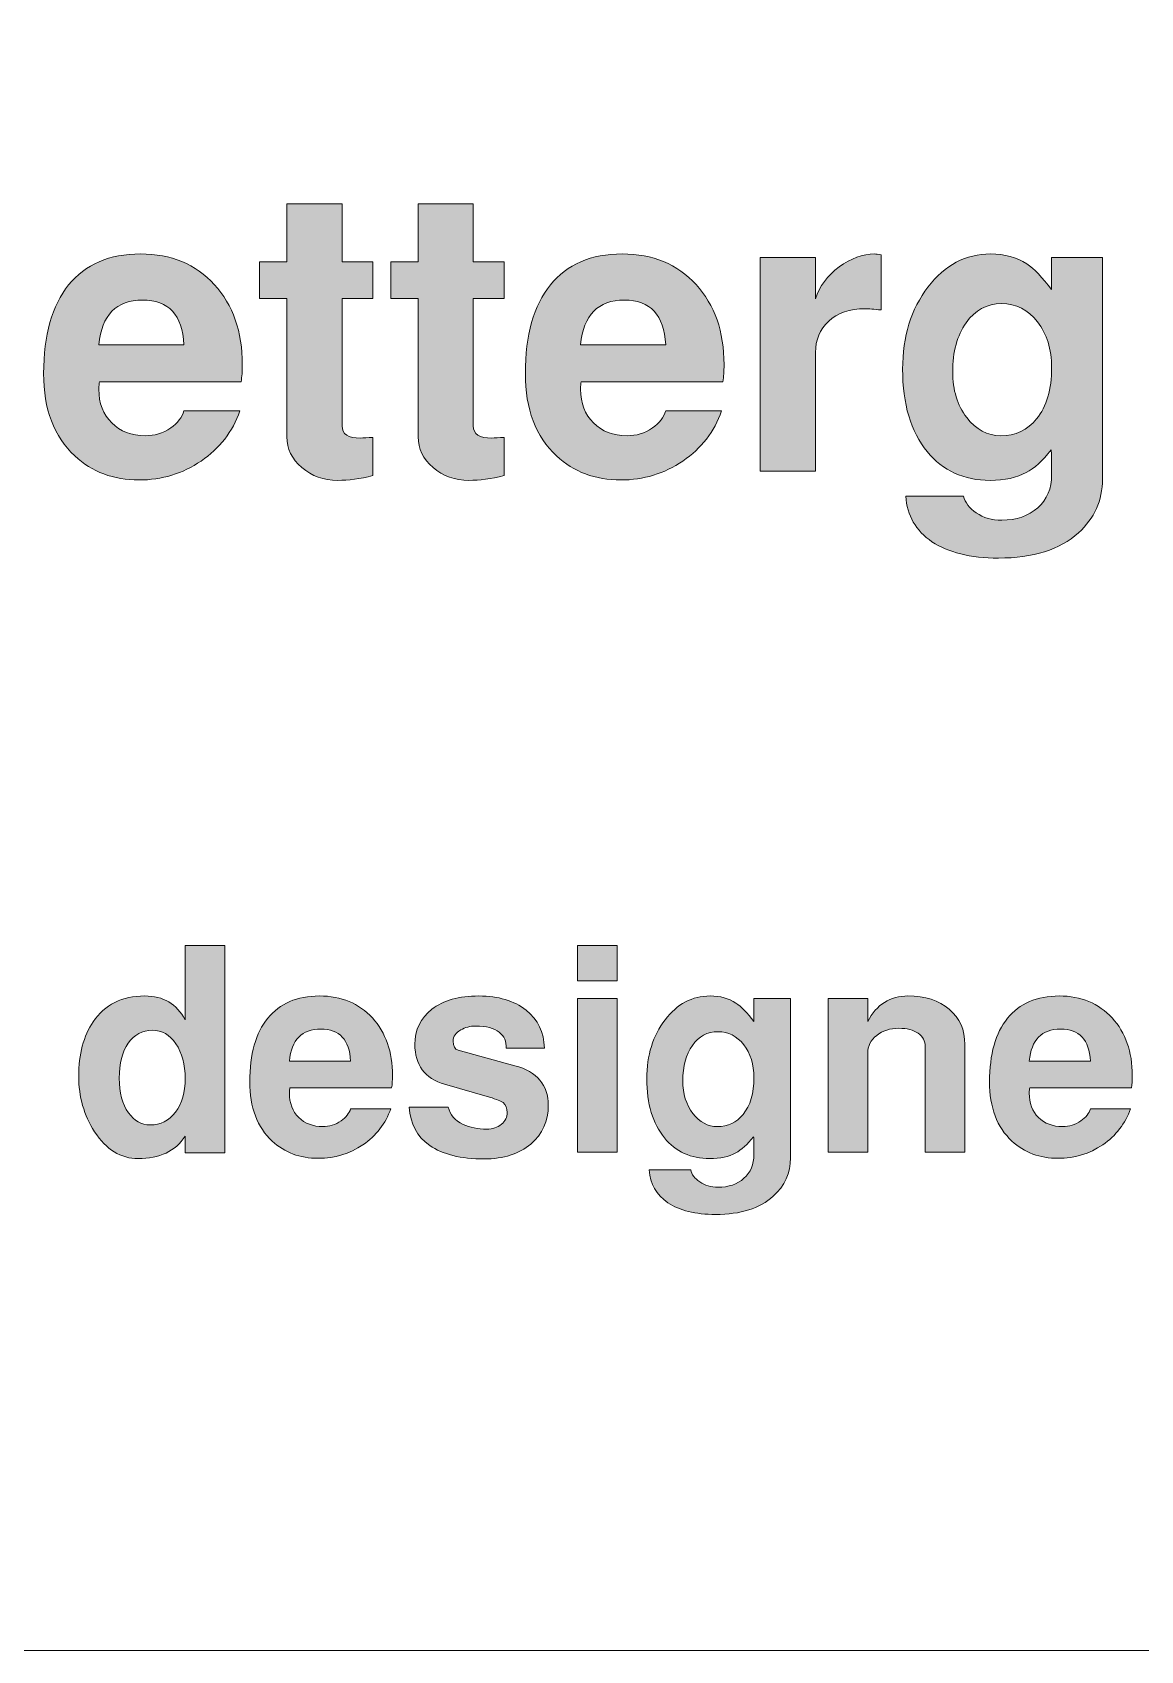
# Model space of a CAD drawing. Header units: inches. Extents: x 1.04 to 10.11, y -6.95 to -1.5.
# Drawn here: x 2.608 to 3.076, y -5.562 to -4.879 of the extents above; entities that cross this region are included whole.
import ezdxf

# ---------------------------------------------------------------- set-up
doc = ezdxf.new("R2010")
doc.units = ezdxf.units.IN
doc.header["$MEASUREMENT"] = 0
doc.layers.add('Layer 1', color=7, linetype='Continuous')

# ---------------------------------------------------------------- blocks, each defined once
blk = doc.blocks.new('block 34')
at = {"layer": 'Layer 1', "true_color": 0xed1f24}
h = blk.add_hatch(color=240, dxfattribs=at)
h.dxf.hatch_style = 2
edge = h.paths.add_edge_path()
edge.add_spline(control_points=[(2.75171, -5.06598), (2.74626, -5.06731), (2.74132, -5.06798), (2.73688, -5.06798), (2.73098, -5.06798), (2.72593, -5.06618), (2.72171, -5.06257), (2.71748, -5.05895), (2.71537, -5.05465), (2.71537, -5.04965), (2.71537, -5.04965), (2.71537, -4.99115), (2.71537, -4.99115), (2.71537, -4.99115), (2.70388, -4.99115), (2.70388, -4.99115), (2.70388, -4.99115), (2.70388, -4.97565), (2.70388, -4.97565), (2.70388, -4.97565), (2.71537, -4.97565), (2.71537, -4.97565), (2.71537, -4.97565), (2.71537, -4.95114), (2.71537, -4.95114), (2.71537, -4.95114), (2.73871, -4.95114), (2.73871, -4.95114), (2.73871, -4.95114), (2.73871, -4.97565), (2.73871, -4.97565), (2.73871, -4.97565), (2.75171, -4.97565), (2.75171, -4.97565), (2.75171, -4.97565), (2.75171, -4.99115), (2.75171, -4.99115), (2.75171, -4.99115), (2.73871, -4.99115), (2.73871, -4.99115), (2.73871, -4.99115), (2.73871, -5.04498), (2.73871, -5.04498), (2.73871, -5.04843), (2.74132, -5.05015), (2.74654, -5.05015), (2.74776, -5.05004), (2.74948, -5.04993), (2.75171, -5.04981), (2.75171, -5.04981), (2.75171, -5.06598), (2.75171, -5.06598)], knot_values=[0, 0, 0, 0, 1, 1, 1, 2, 2, 2, 3, 3, 3, 4, 4, 4, 5, 5, 5, 6, 6, 6, 7, 7, 7, 8, 8, 8, 9, 9, 9, 10, 10, 10, 11, 11, 11, 12, 12, 12, 13, 13, 13, 14, 14, 14, 15, 15, 15, 16, 16, 16, 17, 17, 17, 17], degree=3, periodic=1)
h = blk.add_hatch(color=240, dxfattribs=at)
h.dxf.hatch_style = 2
edge = h.paths.add_edge_path()
edge.add_spline(control_points=[(2.80721, -5.06598), (2.80176, -5.06731), (2.79682, -5.06798), (2.79238, -5.06798), (2.78649, -5.06798), (2.78143, -5.06618), (2.77721, -5.06257), (2.77298, -5.05895), (2.77087, -5.05465), (2.77087, -5.04965), (2.77087, -5.04965), (2.77087, -4.99115), (2.77087, -4.99115), (2.77087, -4.99115), (2.75938, -4.99115), (2.75938, -4.99115), (2.75938, -4.99115), (2.75938, -4.97565), (2.75938, -4.97565), (2.75938, -4.97565), (2.77087, -4.97565), (2.77087, -4.97565), (2.77087, -4.97565), (2.77087, -4.95114), (2.77087, -4.95114), (2.77087, -4.95114), (2.79421, -4.95114), (2.79421, -4.95114), (2.79421, -4.95114), (2.79421, -4.97565), (2.79421, -4.97565), (2.79421, -4.97565), (2.80721, -4.97565), (2.80721, -4.97565), (2.80721, -4.97565), (2.80721, -4.99115), (2.80721, -4.99115), (2.80721, -4.99115), (2.79421, -4.99115), (2.79421, -4.99115), (2.79421, -4.99115), (2.79421, -5.04498), (2.79421, -5.04498), (2.79421, -5.04843), (2.79682, -5.05015), (2.80204, -5.05015), (2.80326, -5.05004), (2.80499, -5.04993), (2.80721, -5.04981), (2.80721, -5.04981), (2.80721, -5.06598), (2.80721, -5.06598)], knot_values=[0, 0, 0, 0, 1, 1, 1, 2, 2, 2, 3, 3, 3, 4, 4, 4, 5, 5, 5, 6, 6, 6, 7, 7, 7, 8, 8, 8, 9, 9, 9, 10, 10, 10, 11, 11, 11, 12, 12, 12, 13, 13, 13, 14, 14, 14, 15, 15, 15, 16, 16, 16, 17, 17, 17, 17], degree=3, periodic=1)
h = blk.add_hatch(color=240, dxfattribs=at)
h.dxf.hatch_style = 2
edge = h.paths.add_edge_path()
edge.add_spline(control_points=[(2.69655, -5.01914), (2.69655, -5.02182), (2.69638, -5.0242), (2.69604, -5.02631), (2.69604, -5.02631), (2.63621, -5.02631), (2.63621, -5.02631), (2.63599, -5.02698), (2.63588, -5.02804), (2.63588, -5.02948), (2.63588, -5.03537), (2.6377, -5.04012), (2.64132, -5.04373), (2.64496, -5.04734), (2.64969, -5.04915), (2.65553, -5.04915), (2.65938, -5.04915), (2.66296, -5.04804), (2.66626, -5.04582), (2.66924, -5.04371), (2.67111, -5.04131), (2.67188, -5.03865), (2.67188, -5.03865), (2.69554, -5.03865), (2.69554, -5.03865), (2.69243, -5.04742), (2.68696, -5.05448), (2.67912, -5.05981), (2.67129, -5.06514), (2.66254, -5.06782), (2.65288, -5.06782), (2.6421, -5.06782), (2.63304, -5.06443), (2.62571, -5.05765), (2.61693, -5.04954), (2.61254, -5.03793), (2.61254, -5.02281), (2.61254, -5.00659), (2.61607, -4.99412), (2.62313, -4.9854), (2.63018, -4.97668), (2.64032, -4.97232), (2.65354, -4.97232), (2.66643, -4.97232), (2.67682, -4.97662), (2.68471, -4.98523), (2.6926, -4.99384), (2.69655, -5.00515), (2.69655, -5.01914)], knot_values=[0, 0, 0, 0, 1, 1, 1, 2, 2, 2, 3, 3, 3, 4, 4, 4, 5, 5, 5, 6, 6, 6, 7, 7, 7, 8, 8, 8, 9, 9, 9, 10, 10, 10, 11, 11, 11, 12, 12, 12, 13, 13, 13, 14, 14, 14, 15, 15, 15, 16, 16, 16, 16], degree=3, periodic=1)
edge = h.paths.add_edge_path()
edge.add_spline(control_points=[(2.67188, -5.01065), (2.6712, -4.99809), (2.66537, -4.99181), (2.65439, -4.99181), (2.64328, -4.99181), (2.63711, -4.99809), (2.63588, -5.01065), (2.63588, -5.01065), (2.67188, -5.01065), (2.67188, -5.01065)], knot_values=[0, 0, 0, 0, 1, 1, 1, 2, 2, 2, 3, 3, 3, 3], degree=3, periodic=1)
h = blk.add_hatch(color=240, dxfattribs=at)
h.dxf.hatch_style = 2
edge = h.paths.add_edge_path()
edge.add_spline(control_points=[(2.90021, -5.01914), (2.90021, -5.02182), (2.90004, -5.0242), (2.89971, -5.02631), (2.89971, -5.02631), (2.83987, -5.02631), (2.83987, -5.02631), (2.83965, -5.02698), (2.83954, -5.02804), (2.83954, -5.02948), (2.83954, -5.03537), (2.84136, -5.04012), (2.84498, -5.04373), (2.84862, -5.04734), (2.85335, -5.04915), (2.85919, -5.04915), (2.86304, -5.04915), (2.86662, -5.04804), (2.86992, -5.04582), (2.8729, -5.04371), (2.87477, -5.04131), (2.87554, -5.03865), (2.87554, -5.03865), (2.8992, -5.03865), (2.8992, -5.03865), (2.89609, -5.04742), (2.89062, -5.05448), (2.88279, -5.05981), (2.87495, -5.06514), (2.8662, -5.06782), (2.85654, -5.06782), (2.84576, -5.06782), (2.8367, -5.06443), (2.82937, -5.05765), (2.82059, -5.04954), (2.8162, -5.03793), (2.8162, -5.02281), (2.8162, -5.00659), (2.81973, -4.99412), (2.82679, -4.9854), (2.83384, -4.97668), (2.84398, -4.97232), (2.8572, -4.97232), (2.87009, -4.97232), (2.88048, -4.97662), (2.88837, -4.98523), (2.89626, -4.99384), (2.90021, -5.00515), (2.90021, -5.01914)], knot_values=[0, 0, 0, 0, 1, 1, 1, 2, 2, 2, 3, 3, 3, 4, 4, 4, 5, 5, 5, 6, 6, 6, 7, 7, 7, 8, 8, 8, 9, 9, 9, 10, 10, 10, 11, 11, 11, 12, 12, 12, 13, 13, 13, 14, 14, 14, 15, 15, 15, 16, 16, 16, 16], degree=3, periodic=1)
edge = h.paths.add_edge_path()
edge.add_spline(control_points=[(2.87554, -5.01065), (2.87486, -4.99809), (2.86903, -4.99181), (2.85805, -4.99181), (2.84694, -4.99181), (2.84077, -4.99809), (2.83954, -5.01065), (2.83954, -5.01065), (2.87554, -5.01065), (2.87554, -5.01065)], knot_values=[0, 0, 0, 0, 1, 1, 1, 2, 2, 2, 3, 3, 3, 3], degree=3, periodic=1)
h = blk.add_hatch(color=240, dxfattribs=at)
h.dxf.hatch_style = 2
edge = h.paths.add_edge_path()
edge.add_spline(control_points=[(2.9667, -4.99598), (2.96359, -4.99565), (2.96131, -4.99548), (2.95987, -4.99548), (2.95331, -4.99548), (2.94817, -4.99723), (2.94445, -5.00073), (2.94073, -5.00423), (2.93887, -5.00865), (2.93887, -5.01398), (2.93887, -5.01398), (2.93887, -5.06415), (2.93887, -5.06415), (2.93887, -5.06415), (2.91553, -5.06415), (2.91553, -5.06415), (2.91553, -5.06415), (2.91553, -4.97382), (2.91553, -4.97382), (2.91553, -4.97382), (2.93887, -4.97382), (2.93887, -4.97382), (2.93887, -4.97382), (2.93887, -4.99131), (2.93887, -4.99131), (2.94054, -4.98598), (2.94387, -4.98148), (2.94887, -4.97782), (2.95387, -4.97415), (2.95887, -4.97232), (2.96387, -4.97232), (2.96442, -4.97232), (2.96537, -4.97243), (2.9667, -4.97265), (2.9667, -4.97265), (2.9667, -4.99598), (2.9667, -4.99598)], knot_values=[0, 0, 0, 0, 1, 1, 1, 2, 2, 2, 3, 3, 3, 4, 4, 4, 5, 5, 5, 6, 6, 6, 7, 7, 7, 8, 8, 8, 9, 9, 9, 10, 10, 10, 11, 11, 11, 12, 12, 12, 12], degree=3, periodic=1)
h = blk.add_hatch(color=240, dxfattribs=at)
h.dxf.hatch_style = 2
edge = h.paths.add_edge_path()
edge.add_spline(control_points=[(3.0602, -5.06748), (3.0602, -5.07648), (3.05681, -5.08404), (3.05004, -5.09015), (3.04215, -5.09726), (3.03087, -5.10082), (3.0162, -5.10082), (3.00431, -5.10082), (2.99495, -5.0985), (2.98812, -5.0939), (2.98128, -5.08929), (2.97759, -5.08287), (2.97704, -5.07465), (2.97704, -5.07465), (3.0015, -5.07465), (3.0015, -5.07465), (3.00206, -5.07732), (3.00385, -5.07967), (3.00686, -5.08173), (3.00988, -5.08379), (3.01345, -5.08481), (3.01758, -5.08481), (3.02384, -5.08481), (3.02892, -5.08306), (3.03284, -5.07956), (3.03675, -5.07606), (3.0387, -5.07142), (3.0387, -5.06565), (3.0387, -5.05964), (3.03864, -5.05615), (3.03853, -5.05515), (3.03485, -5.05971), (3.03132, -5.06287), (3.02798, -5.06465), (3.02396, -5.06687), (3.01887, -5.06798), (3.01273, -5.06798), (3.00156, -5.06798), (2.99268, -5.06392), (2.98609, -5.05581), (2.97916, -5.04737), (2.9757, -5.03576), (2.9757, -5.02098), (2.9757, -5.0072), (2.97928, -4.99565), (2.98642, -4.98631), (2.99358, -4.97698), (3.0024, -4.97232), (3.0129, -4.97232), (3.01882, -4.97232), (3.02391, -4.97371), (3.02815, -4.97648), (3.03127, -4.97859), (3.03479, -4.9822), (3.0387, -4.98731), (3.0387, -4.98731), (3.0387, -4.97382), (3.0387, -4.97382), (3.0387, -4.97382), (3.0602, -4.97382), (3.0602, -4.97382), (3.0602, -4.97382), (3.0602, -5.06748), (3.0602, -5.06748)], knot_values=[0, 0, 0, 0, 1, 1, 1, 2, 2, 2, 3, 3, 3, 4, 4, 4, 5, 5, 5, 6, 6, 6, 7, 7, 7, 8, 8, 8, 9, 9, 9, 10, 10, 10, 11, 11, 11, 12, 12, 12, 13, 13, 13, 14, 14, 14, 15, 15, 15, 16, 16, 16, 17, 17, 17, 18, 18, 18, 19, 19, 19, 20, 20, 20, 21, 21, 21, 21], degree=3, periodic=1)
edge = h.paths.add_edge_path()
edge.add_spline(control_points=[(3.0387, -5.02032), (3.0387, -5.01254), (3.0367, -5.00609), (3.0327, -5.00098), (3.0287, -4.99587), (3.02365, -4.99331), (3.01754, -4.99331), (3.01131, -4.99331), (3.00631, -4.99601), (3.00254, -5.0014), (2.99876, -5.00679), (2.99687, -5.01371), (2.99687, -5.02215), (2.99687, -5.02981), (2.99884, -5.03623), (3.00279, -5.0414), (3.00673, -5.04656), (3.01154, -5.04915), (3.01721, -5.04915), (3.02342, -5.04915), (3.02848, -5.04676), (3.03237, -5.04198), (3.03659, -5.03676), (3.0387, -5.02954), (3.0387, -5.02032)], knot_values=[0, 0, 0, 0, 1, 1, 1, 2, 2, 2, 3, 3, 3, 4, 4, 4, 5, 5, 5, 6, 6, 6, 7, 7, 7, 8, 8, 8, 8], degree=3, periodic=1)
at = {"layer": 'Layer 1', "lineweight": 0}
for points, knots in [([(2.75171, -5.06598), (2.74626, -5.06731), (2.74132, -5.06798), (2.73688, -5.06798), (2.73098, -5.06798), (2.72593, -5.06618), (2.72171, -5.06257), (2.71748, -5.05895), (2.71537, -5.05465), (2.71537, -5.04965), (2.71537, -5.04965), (2.71537, -4.99115), (2.71537, -4.99115), (2.71537, -4.99115), (2.70388, -4.99115), (2.70388, -4.99115), (2.70388, -4.99115), (2.70388, -4.97565), (2.70388, -4.97565), (2.70388, -4.97565), (2.71537, -4.97565), (2.71537, -4.97565), (2.71537, -4.97565), (2.71537, -4.95114), (2.71537, -4.95114), (2.71537, -4.95114), (2.73871, -4.95114), (2.73871, -4.95114), (2.73871, -4.95114), (2.73871, -4.97565), (2.73871, -4.97565), (2.73871, -4.97565), (2.75171, -4.97565), (2.75171, -4.97565), (2.75171, -4.97565), (2.75171, -4.99115), (2.75171, -4.99115), (2.75171, -4.99115), (2.73871, -4.99115), (2.73871, -4.99115), (2.73871, -4.99115), (2.73871, -5.04498), (2.73871, -5.04498), (2.73871, -5.04843), (2.74132, -5.05015), (2.74654, -5.05015), (2.74776, -5.05004), (2.74948, -5.04993), (2.75171, -5.04981), (2.75171, -5.04981), (2.75171, -5.06598), (2.75171, -5.06598)], [0, 0, 0, 0, 1, 1, 1, 2, 2, 2, 3, 3, 3, 4, 4, 4, 5, 5, 5, 6, 6, 6, 7, 7, 7, 8, 8, 8, 9, 9, 9, 10, 10, 10, 11, 11, 11, 12, 12, 12, 13, 13, 13, 14, 14, 14, 15, 15, 15, 16, 16, 16, 17, 17, 17, 17]), ([(2.80721, -5.06598), (2.80176, -5.06731), (2.79682, -5.06798), (2.79238, -5.06798), (2.78649, -5.06798), (2.78143, -5.06618), (2.77721, -5.06257), (2.77298, -5.05895), (2.77087, -5.05465), (2.77087, -5.04965), (2.77087, -5.04965), (2.77087, -4.99115), (2.77087, -4.99115), (2.77087, -4.99115), (2.75938, -4.99115), (2.75938, -4.99115), (2.75938, -4.99115), (2.75938, -4.97565), (2.75938, -4.97565), (2.75938, -4.97565), (2.77087, -4.97565), (2.77087, -4.97565), (2.77087, -4.97565), (2.77087, -4.95114), (2.77087, -4.95114), (2.77087, -4.95114), (2.79421, -4.95114), (2.79421, -4.95114), (2.79421, -4.95114), (2.79421, -4.97565), (2.79421, -4.97565), (2.79421, -4.97565), (2.80721, -4.97565), (2.80721, -4.97565), (2.80721, -4.97565), (2.80721, -4.99115), (2.80721, -4.99115), (2.80721, -4.99115), (2.79421, -4.99115), (2.79421, -4.99115), (2.79421, -4.99115), (2.79421, -5.04498), (2.79421, -5.04498), (2.79421, -5.04843), (2.79682, -5.05015), (2.80204, -5.05015), (2.80326, -5.05004), (2.80499, -5.04993), (2.80721, -5.04981), (2.80721, -5.04981), (2.80721, -5.06598), (2.80721, -5.06598)], [0, 0, 0, 0, 1, 1, 1, 2, 2, 2, 3, 3, 3, 4, 4, 4, 5, 5, 5, 6, 6, 6, 7, 7, 7, 8, 8, 8, 9, 9, 9, 10, 10, 10, 11, 11, 11, 12, 12, 12, 13, 13, 13, 14, 14, 14, 15, 15, 15, 16, 16, 16, 17, 17, 17, 17]), ([(2.69655, -5.01914), (2.69655, -5.02182), (2.69638, -5.0242), (2.69604, -5.02631), (2.69604, -5.02631), (2.63621, -5.02631), (2.63621, -5.02631), (2.63599, -5.02698), (2.63588, -5.02804), (2.63588, -5.02948), (2.63588, -5.03537), (2.6377, -5.04012), (2.64132, -5.04373), (2.64496, -5.04734), (2.64969, -5.04915), (2.65553, -5.04915), (2.65938, -5.04915), (2.66296, -5.04804), (2.66626, -5.04582), (2.66924, -5.04371), (2.67111, -5.04131), (2.67188, -5.03865), (2.67188, -5.03865), (2.69554, -5.03865), (2.69554, -5.03865), (2.69243, -5.04742), (2.68696, -5.05448), (2.67912, -5.05981), (2.67129, -5.06514), (2.66254, -5.06782), (2.65288, -5.06782), (2.6421, -5.06782), (2.63304, -5.06443), (2.62571, -5.05765), (2.61693, -5.04954), (2.61254, -5.03793), (2.61254, -5.02281), (2.61254, -5.00659), (2.61607, -4.99412), (2.62313, -4.9854), (2.63018, -4.97668), (2.64032, -4.97232), (2.65354, -4.97232), (2.66643, -4.97232), (2.67682, -4.97662), (2.68471, -4.98523), (2.6926, -4.99384), (2.69655, -5.00515), (2.69655, -5.01914)], [0, 0, 0, 0, 1, 1, 1, 2, 2, 2, 3, 3, 3, 4, 4, 4, 5, 5, 5, 6, 6, 6, 7, 7, 7, 8, 8, 8, 9, 9, 9, 10, 10, 10, 11, 11, 11, 12, 12, 12, 13, 13, 13, 14, 14, 14, 15, 15, 15, 16, 16, 16, 16]), ([(2.90021, -5.01914), (2.90021, -5.02182), (2.90004, -5.0242), (2.89971, -5.02631), (2.89971, -5.02631), (2.83987, -5.02631), (2.83987, -5.02631), (2.83965, -5.02698), (2.83954, -5.02804), (2.83954, -5.02948), (2.83954, -5.03537), (2.84136, -5.04012), (2.84498, -5.04373), (2.84862, -5.04734), (2.85335, -5.04915), (2.85919, -5.04915), (2.86304, -5.04915), (2.86662, -5.04804), (2.86992, -5.04582), (2.8729, -5.04371), (2.87477, -5.04131), (2.87554, -5.03865), (2.87554, -5.03865), (2.8992, -5.03865), (2.8992, -5.03865), (2.89609, -5.04742), (2.89062, -5.05448), (2.88279, -5.05981), (2.87495, -5.06514), (2.8662, -5.06782), (2.85654, -5.06782), (2.84576, -5.06782), (2.8367, -5.06443), (2.82937, -5.05765), (2.82059, -5.04954), (2.8162, -5.03793), (2.8162, -5.02281), (2.8162, -5.00659), (2.81973, -4.99412), (2.82679, -4.9854), (2.83384, -4.97668), (2.84398, -4.97232), (2.8572, -4.97232), (2.87009, -4.97232), (2.88048, -4.97662), (2.88837, -4.98523), (2.89626, -4.99384), (2.90021, -5.00515), (2.90021, -5.01914)], [0, 0, 0, 0, 1, 1, 1, 2, 2, 2, 3, 3, 3, 4, 4, 4, 5, 5, 5, 6, 6, 6, 7, 7, 7, 8, 8, 8, 9, 9, 9, 10, 10, 10, 11, 11, 11, 12, 12, 12, 13, 13, 13, 14, 14, 14, 15, 15, 15, 16, 16, 16, 16]), ([(2.9667, -4.99598), (2.96359, -4.99565), (2.96131, -4.99548), (2.95987, -4.99548), (2.95331, -4.99548), (2.94817, -4.99723), (2.94445, -5.00073), (2.94073, -5.00423), (2.93887, -5.00865), (2.93887, -5.01398), (2.93887, -5.01398), (2.93887, -5.06415), (2.93887, -5.06415), (2.93887, -5.06415), (2.91553, -5.06415), (2.91553, -5.06415), (2.91553, -5.06415), (2.91553, -4.97382), (2.91553, -4.97382), (2.91553, -4.97382), (2.93887, -4.97382), (2.93887, -4.97382), (2.93887, -4.97382), (2.93887, -4.99131), (2.93887, -4.99131), (2.94054, -4.98598), (2.94387, -4.98148), (2.94887, -4.97782), (2.95387, -4.97415), (2.95887, -4.97232), (2.96387, -4.97232), (2.96442, -4.97232), (2.96537, -4.97243), (2.9667, -4.97265), (2.9667, -4.97265), (2.9667, -4.99598), (2.9667, -4.99598)], [0, 0, 0, 0, 1, 1, 1, 2, 2, 2, 3, 3, 3, 4, 4, 4, 5, 5, 5, 6, 6, 6, 7, 7, 7, 8, 8, 8, 9, 9, 9, 10, 10, 10, 11, 11, 11, 12, 12, 12, 12]), ([(3.0602, -5.06748), (3.0602, -5.07648), (3.05681, -5.08404), (3.05004, -5.09015), (3.04215, -5.09726), (3.03087, -5.10082), (3.0162, -5.10082), (3.00431, -5.10082), (2.99495, -5.0985), (2.98812, -5.0939), (2.98128, -5.08929), (2.97759, -5.08287), (2.97704, -5.07465), (2.97704, -5.07465), (3.0015, -5.07465), (3.0015, -5.07465), (3.00206, -5.07732), (3.00385, -5.07967), (3.00686, -5.08173), (3.00988, -5.08379), (3.01345, -5.08481), (3.01758, -5.08481), (3.02384, -5.08481), (3.02892, -5.08306), (3.03284, -5.07956), (3.03675, -5.07606), (3.0387, -5.07142), (3.0387, -5.06565), (3.0387, -5.05964), (3.03864, -5.05615), (3.03853, -5.05515), (3.03485, -5.05971), (3.03132, -5.06287), (3.02798, -5.06465), (3.02396, -5.06687), (3.01887, -5.06798), (3.01273, -5.06798), (3.00156, -5.06798), (2.99268, -5.06392), (2.98609, -5.05581), (2.97916, -5.04737), (2.9757, -5.03576), (2.9757, -5.02098), (2.9757, -5.0072), (2.97928, -4.99565), (2.98642, -4.98631), (2.99358, -4.97698), (3.0024, -4.97232), (3.0129, -4.97232), (3.01882, -4.97232), (3.02391, -4.97371), (3.02815, -4.97648), (3.03127, -4.97859), (3.03479, -4.9822), (3.0387, -4.98731), (3.0387, -4.98731), (3.0387, -4.97382), (3.0387, -4.97382), (3.0387, -4.97382), (3.0602, -4.97382), (3.0602, -4.97382), (3.0602, -4.97382), (3.0602, -5.06748), (3.0602, -5.06748)], [0, 0, 0, 0, 1, 1, 1, 2, 2, 2, 3, 3, 3, 4, 4, 4, 5, 5, 5, 6, 6, 6, 7, 7, 7, 8, 8, 8, 9, 9, 9, 10, 10, 10, 11, 11, 11, 12, 12, 12, 13, 13, 13, 14, 14, 14, 15, 15, 15, 16, 16, 16, 17, 17, 17, 18, 18, 18, 19, 19, 19, 20, 20, 20, 21, 21, 21, 21]), ([(2.67188, -5.01065), (2.6712, -4.99809), (2.66537, -4.99181), (2.65439, -4.99181), (2.64328, -4.99181), (2.63711, -4.99809), (2.63588, -5.01065), (2.63588, -5.01065), (2.67188, -5.01065), (2.67188, -5.01065)], [0, 0, 0, 0, 1, 1, 1, 2, 2, 2, 3, 3, 3, 3]), ([(2.87554, -5.01065), (2.87486, -4.99809), (2.86903, -4.99181), (2.85805, -4.99181), (2.84694, -4.99181), (2.84077, -4.99809), (2.83954, -5.01065), (2.83954, -5.01065), (2.87554, -5.01065), (2.87554, -5.01065)], [0, 0, 0, 0, 1, 1, 1, 2, 2, 2, 3, 3, 3, 3]), ([(3.0387, -5.02032), (3.0387, -5.01254), (3.0367, -5.00609), (3.0327, -5.00098), (3.0287, -4.99587), (3.02365, -4.99331), (3.01754, -4.99331), (3.01131, -4.99331), (3.00631, -4.99601), (3.00254, -5.0014), (2.99876, -5.00679), (2.99687, -5.01371), (2.99687, -5.02215), (2.99687, -5.02981), (2.99884, -5.03623), (3.00279, -5.0414), (3.00673, -5.04656), (3.01154, -5.04915), (3.01721, -5.04915), (3.02342, -5.04915), (3.02848, -5.04676), (3.03237, -5.04198), (3.03659, -5.03676), (3.0387, -5.02954), (3.0387, -5.02032)], [0, 0, 0, 0, 1, 1, 1, 2, 2, 2, 3, 3, 3, 4, 4, 4, 5, 5, 5, 6, 6, 6, 7, 7, 7, 8, 8, 8, 8])]:
    blk.add_open_spline(points, degree=3, knots=knots, dxfattribs=at)
blk = doc.blocks.new('block 32')
at = {"layer": 'Layer 1'}
blk.add_blockref('block 34', (0, 0), dxfattribs=at)
blk = doc.blocks.new('block 273')
at = {"layer": 'Layer 1', "true_color": 0xed1f24}
h = blk.add_hatch(color=240, dxfattribs=at)
h.dxf.hatch_style = 2
edge = h.paths.add_edge_path()
edge.add_spline(control_points=[(2.68915, -5.3522), (2.68915, -5.3522), (2.67239, -5.3522), (2.67239, -5.3522), (2.67239, -5.3522), (2.67239, -5.34513), (2.67239, -5.34513), (2.66824, -5.35144), (2.66161, -5.35459), (2.65252, -5.35459), (2.64517, -5.35459), (2.63902, -5.3508), (2.63407, -5.34322), (2.6296, -5.33628), (2.62737, -5.32845), (2.62737, -5.31975), (2.62737, -5.31049), (2.62941, -5.30283), (2.63348, -5.29676), (2.63843, -5.2895), (2.64569, -5.28587), (2.65527, -5.28587), (2.66317, -5.28587), (2.66888, -5.28922), (2.67239, -5.29593), (2.67239, -5.29593), (2.67239, -5.26455), (2.67239, -5.26455), (2.67239, -5.26455), (2.68915, -5.26455), (2.68915, -5.26455), (2.68915, -5.26455), (2.68915, -5.3522), (2.68915, -5.3522)], knot_values=[0, 0, 0, 0, 1, 1, 1, 2, 2, 2, 3, 3, 3, 4, 4, 4, 5, 5, 5, 6, 6, 6, 7, 7, 7, 8, 8, 8, 9, 9, 9, 10, 10, 10, 11, 11, 11, 11], degree=3, periodic=1)
edge = h.paths.add_edge_path()
edge.add_spline(control_points=[(2.67239, -5.32077), (2.67239, -5.3148), (2.67108, -5.3099), (2.66846, -5.30608), (2.66584, -5.30227), (2.66254, -5.30035), (2.65856, -5.30035), (2.65427, -5.30035), (2.65085, -5.30219), (2.64831, -5.30585), (2.64577, -5.30951), (2.6445, -5.3144), (2.6445, -5.32053), (2.6445, -5.32673), (2.64581, -5.33163), (2.64843, -5.33521), (2.65081, -5.33864), (2.65388, -5.34035), (2.65761, -5.34035), (2.66198, -5.34035), (2.66553, -5.33853), (2.66828, -5.33491), (2.67102, -5.33129), (2.67239, -5.32658), (2.67239, -5.32077)], knot_values=[0, 0, 0, 0, 1, 1, 1, 2, 2, 2, 3, 3, 3, 4, 4, 4, 5, 5, 5, 6, 6, 6, 7, 7, 7, 8, 8, 8, 8], degree=3, periodic=1)
h = blk.add_hatch(color=240, dxfattribs=at)
h.dxf.hatch_style = 2
h.paths.add_polyline_path([(2.855, -5.27952), (2.83824, -5.27952), (2.83824, -5.26455), (2.855, -5.26455)])
h.paths.add_polyline_path([(2.855, -5.35184), (2.83824, -5.35184), (2.83824, -5.28695), (2.855, -5.28695)])
h = blk.add_hatch(color=240, dxfattribs=at)
h.dxf.hatch_style = 2
edge = h.paths.add_edge_path()
edge.add_spline(control_points=[(2.76004, -5.31951), (2.76004, -5.32142), (2.75992, -5.32315), (2.75968, -5.32466), (2.75968, -5.32466), (2.7167, -5.32466), (2.7167, -5.32466), (2.71654, -5.32514), (2.71646, -5.3259), (2.71646, -5.32694), (2.71646, -5.33117), (2.71776, -5.33458), (2.72037, -5.33717), (2.72298, -5.33977), (2.72639, -5.34106), (2.73058, -5.34106), (2.73334, -5.34106), (2.73591, -5.34026), (2.73829, -5.33867), (2.74042, -5.33715), (2.74177, -5.33544), (2.74232, -5.33352), (2.74232, -5.33352), (2.75932, -5.33352), (2.75932, -5.33352), (2.75709, -5.33983), (2.75316, -5.3449), (2.74753, -5.34873), (2.7419, -5.35256), (2.73562, -5.35447), (2.72867, -5.35447), (2.72093, -5.35447), (2.71442, -5.35204), (2.70915, -5.34717), (2.70285, -5.34134), (2.69969, -5.333), (2.69969, -5.32214), (2.69969, -5.31049), (2.70223, -5.30153), (2.7073, -5.29527), (2.71237, -5.289), (2.71965, -5.28587), (2.72915, -5.28587), (2.73841, -5.28587), (2.74587, -5.28896), (2.75154, -5.29515), (2.75721, -5.30133), (2.76004, -5.30946), (2.76004, -5.31951)], knot_values=[0, 0, 0, 0, 1, 1, 1, 2, 2, 2, 3, 3, 3, 4, 4, 4, 5, 5, 5, 6, 6, 6, 7, 7, 7, 8, 8, 8, 9, 9, 9, 10, 10, 10, 11, 11, 11, 12, 12, 12, 13, 13, 13, 14, 14, 14, 15, 15, 15, 16, 16, 16, 16], degree=3, periodic=1)
edge = h.paths.add_edge_path()
edge.add_spline(control_points=[(2.74232, -5.3134), (2.74183, -5.30438), (2.73765, -5.29987), (2.72975, -5.29987), (2.72177, -5.29987), (2.71735, -5.30438), (2.71646, -5.3134), (2.71646, -5.3134), (2.74232, -5.3134), (2.74232, -5.3134)], knot_values=[0, 0, 0, 0, 1, 1, 1, 2, 2, 2, 3, 3, 3, 3], degree=3, periodic=1)
h = blk.add_hatch(color=240, dxfattribs=at)
h.dxf.hatch_style = 2
edge = h.paths.add_edge_path()
edge.add_spline(control_points=[(2.8259, -5.33209), (2.8259, -5.33879), (2.82343, -5.34424), (2.81847, -5.34843), (2.81352, -5.35262), (2.80698, -5.35472), (2.79884, -5.35472), (2.78886, -5.35472), (2.78118, -5.35282), (2.77579, -5.34903), (2.7704, -5.34524), (2.7675, -5.33983), (2.76711, -5.3328), (2.76711, -5.3328), (2.78363, -5.3328), (2.78363, -5.3328), (2.78427, -5.33607), (2.78638, -5.33851), (2.78998, -5.34011), (2.79277, -5.34146), (2.79609, -5.34214), (2.79992, -5.34214), (2.80239, -5.34214), (2.80444, -5.34146), (2.80608, -5.34009), (2.80772, -5.33872), (2.80854, -5.33708), (2.80854, -5.33514), (2.80854, -5.33321), (2.80798, -5.33181), (2.80686, -5.33092), (2.80599, -5.33028), (2.80404, -5.32952), (2.80103, -5.32863), (2.80103, -5.32863), (2.78209, -5.32317), (2.78209, -5.32317), (2.7737, -5.32071), (2.7695, -5.31508), (2.7695, -5.30632), (2.7695, -5.30018), (2.7719, -5.29523), (2.77669, -5.29148), (2.78147, -5.28774), (2.7881, -5.28587), (2.79656, -5.28587), (2.80478, -5.28587), (2.81143, -5.28786), (2.8165, -5.29185), (2.82157, -5.29584), (2.82414, -5.30119), (2.82423, -5.3079), (2.82423, -5.3079), (2.80806, -5.3079), (2.80806, -5.3079), (2.8083, -5.3051), (2.80732, -5.30285), (2.80513, -5.30113), (2.80293, -5.29942), (2.79964, -5.29856), (2.79525, -5.29856), (2.79285, -5.29856), (2.79074, -5.29912), (2.7889, -5.30023), (2.78674, -5.30143), (2.78566, -5.30299), (2.78566, -5.3049), (2.78566, -5.30706), (2.78638, -5.30834), (2.78782, -5.30874), (2.78782, -5.30874), (2.81177, -5.31532), (2.81177, -5.31532), (2.82119, -5.31788), (2.8259, -5.32347), (2.8259, -5.33209)], knot_values=[0, 0, 0, 0, 1, 1, 1, 2, 2, 2, 3, 3, 3, 4, 4, 4, 5, 5, 5, 6, 6, 6, 7, 7, 7, 8, 8, 8, 9, 9, 9, 10, 10, 10, 11, 11, 11, 12, 12, 12, 13, 13, 13, 14, 14, 14, 15, 15, 15, 16, 16, 16, 17, 17, 17, 18, 18, 18, 19, 19, 19, 20, 20, 20, 21, 21, 21, 22, 22, 22, 23, 23, 23, 24, 24, 24, 25, 25, 25, 25], degree=3, periodic=1)
h = blk.add_hatch(color=240, dxfattribs=at)
h.dxf.hatch_style = 2
edge = h.paths.add_edge_path()
edge.add_spline(control_points=[(2.92828, -5.35423), (2.92828, -5.3607), (2.92584, -5.36613), (2.92097, -5.37052), (2.9153, -5.37562), (2.9072, -5.37818), (2.89666, -5.37818), (2.88812, -5.37818), (2.8814, -5.37653), (2.87649, -5.37322), (2.87158, -5.3699), (2.86892, -5.36529), (2.86852, -5.35938), (2.86852, -5.35938), (2.8861, -5.35938), (2.8861, -5.35938), (2.8865, -5.3613), (2.88779, -5.363), (2.88995, -5.36447), (2.89212, -5.36595), (2.89469, -5.36669), (2.89766, -5.36669), (2.90215, -5.36669), (2.9058, -5.36543), (2.90862, -5.36292), (2.91142, -5.3604), (2.91283, -5.35707), (2.91283, -5.35292), (2.91283, -5.34861), (2.91279, -5.3461), (2.91271, -5.34538), (2.91006, -5.34865), (2.90753, -5.35093), (2.90512, -5.3522), (2.90224, -5.35379), (2.89859, -5.35459), (2.89417, -5.35459), (2.88614, -5.35459), (2.87976, -5.35168), (2.87503, -5.34585), (2.87006, -5.33979), (2.86757, -5.33145), (2.86757, -5.32083), (2.86757, -5.31093), (2.87013, -5.30263), (2.87527, -5.29593), (2.88041, -5.28922), (2.88675, -5.28587), (2.89429, -5.28587), (2.89855, -5.28587), (2.90219, -5.28687), (2.90525, -5.28886), (2.90749, -5.29038), (2.91002, -5.29297), (2.91283, -5.29664), (2.91283, -5.29664), (2.91283, -5.28695), (2.91283, -5.28695), (2.91283, -5.28695), (2.92828, -5.28695), (2.92828, -5.28695), (2.92828, -5.28695), (2.92828, -5.35423), (2.92828, -5.35423)], knot_values=[0, 0, 0, 0, 1, 1, 1, 2, 2, 2, 3, 3, 3, 4, 4, 4, 5, 5, 5, 6, 6, 6, 7, 7, 7, 8, 8, 8, 9, 9, 9, 10, 10, 10, 11, 11, 11, 12, 12, 12, 13, 13, 13, 14, 14, 14, 15, 15, 15, 16, 16, 16, 17, 17, 17, 18, 18, 18, 19, 19, 19, 20, 20, 20, 21, 21, 21, 21], degree=3, periodic=1)
edge = h.paths.add_edge_path()
edge.add_spline(control_points=[(2.91283, -5.32035), (2.91283, -5.31477), (2.91139, -5.31013), (2.90852, -5.30646), (2.90565, -5.30279), (2.90201, -5.30095), (2.89762, -5.30095), (2.89315, -5.30095), (2.88956, -5.30289), (2.88685, -5.30676), (2.88413, -5.31064), (2.88277, -5.3156), (2.88277, -5.32167), (2.88277, -5.32718), (2.88419, -5.33179), (2.88702, -5.3355), (2.88986, -5.33921), (2.89331, -5.34106), (2.89738, -5.34106), (2.90185, -5.34106), (2.90548, -5.33935), (2.90828, -5.33592), (2.91131, -5.33217), (2.91283, -5.32698), (2.91283, -5.32035)], knot_values=[0, 0, 0, 0, 1, 1, 1, 2, 2, 2, 3, 3, 3, 4, 4, 4, 5, 5, 5, 6, 6, 6, 7, 7, 7, 8, 8, 8, 8], degree=3, periodic=1)
h = blk.add_hatch(color=240, dxfattribs=at)
h.dxf.hatch_style = 2
edge = h.paths.add_edge_path()
edge.add_spline(control_points=[(3.00203, -5.35184), (3.00203, -5.35184), (2.98527, -5.35184), (2.98527, -5.35184), (2.98527, -5.35184), (2.98527, -5.3073), (2.98527, -5.3073), (2.98527, -5.3049), (2.98427, -5.30301), (2.98228, -5.30161), (2.98028, -5.30022), (2.97757, -5.29951), (2.97413, -5.29951), (2.97038, -5.29951), (2.96725, -5.30052), (2.96474, -5.30251), (2.96222, -5.3045), (2.96096, -5.30702), (2.96096, -5.31005), (2.96096, -5.31005), (2.96096, -5.35184), (2.96096, -5.35184), (2.96096, -5.35184), (2.9442, -5.35184), (2.9442, -5.35184), (2.9442, -5.35184), (2.9442, -5.28695), (2.9442, -5.28695), (2.9442, -5.28695), (2.96096, -5.28695), (2.96096, -5.28695), (2.96096, -5.28695), (2.96096, -5.29664), (2.96096, -5.29664), (2.96471, -5.28946), (2.97038, -5.28587), (2.97797, -5.28587), (2.98523, -5.28587), (2.99105, -5.28774), (2.99545, -5.29149), (2.99984, -5.29525), (3.00203, -5.3002), (3.00203, -5.30634), (3.00203, -5.30634), (3.00203, -5.35184), (3.00203, -5.35184)], knot_values=[0, 0, 0, 0, 1, 1, 1, 2, 2, 2, 3, 3, 3, 4, 4, 4, 5, 5, 5, 6, 6, 6, 7, 7, 7, 8, 8, 8, 9, 9, 9, 10, 10, 10, 11, 11, 11, 12, 12, 12, 13, 13, 13, 14, 14, 14, 15, 15, 15, 15], degree=3, periodic=1)
h = blk.add_hatch(color=240, dxfattribs=at)
h.dxf.hatch_style = 2
edge = h.paths.add_edge_path()
edge.add_spline(control_points=[(3.0728, -5.31951), (3.0728, -5.32142), (3.07268, -5.32315), (3.07244, -5.32466), (3.07244, -5.32466), (3.02945, -5.32466), (3.02945, -5.32466), (3.0293, -5.32514), (3.02922, -5.3259), (3.02922, -5.32694), (3.02922, -5.33117), (3.03052, -5.33458), (3.03313, -5.33717), (3.03574, -5.33977), (3.03914, -5.34106), (3.04333, -5.34106), (3.0461, -5.34106), (3.04867, -5.34026), (3.05105, -5.33867), (3.05318, -5.33715), (3.05452, -5.33544), (3.05508, -5.33352), (3.05508, -5.33352), (3.07208, -5.33352), (3.07208, -5.33352), (3.06984, -5.33983), (3.06592, -5.3449), (3.06029, -5.34873), (3.05466, -5.35256), (3.04837, -5.35447), (3.04143, -5.35447), (3.03368, -5.35447), (3.02718, -5.35204), (3.02191, -5.34717), (3.0156, -5.34134), (3.01245, -5.333), (3.01245, -5.32214), (3.01245, -5.31049), (3.01499, -5.30153), (3.02005, -5.29527), (3.02513, -5.289), (3.03241, -5.28587), (3.04191, -5.28587), (3.05117, -5.28587), (3.05863, -5.28896), (3.0643, -5.29515), (3.06997, -5.30133), (3.0728, -5.30946), (3.0728, -5.31951)], knot_values=[0, 0, 0, 0, 1, 1, 1, 2, 2, 2, 3, 3, 3, 4, 4, 4, 5, 5, 5, 6, 6, 6, 7, 7, 7, 8, 8, 8, 9, 9, 9, 10, 10, 10, 11, 11, 11, 12, 12, 12, 13, 13, 13, 14, 14, 14, 15, 15, 15, 16, 16, 16, 16], degree=3, periodic=1)
edge = h.paths.add_edge_path()
edge.add_spline(control_points=[(3.05508, -5.3134), (3.05459, -5.30438), (3.05041, -5.29987), (3.04251, -5.29987), (3.03453, -5.29987), (3.0301, -5.30438), (3.02922, -5.3134), (3.02922, -5.3134), (3.05508, -5.3134), (3.05508, -5.3134)], knot_values=[0, 0, 0, 0, 1, 1, 1, 2, 2, 2, 3, 3, 3, 3], degree=3, periodic=1)
at = {"layer": 'Layer 1', "lineweight": 0}
for points in [[(2.855, -5.27952), (2.83824, -5.27952), (2.83824, -5.26455), (2.855, -5.26455), (2.855, -5.27952)], [(2.855, -5.35184), (2.83824, -5.35184), (2.83824, -5.28695), (2.855, -5.28695), (2.855, -5.35184)]]:
    blk.add_lwpolyline(points, dxfattribs=at)
for points, knots in [([(2.68915, -5.3522), (2.68915, -5.3522), (2.67239, -5.3522), (2.67239, -5.3522), (2.67239, -5.3522), (2.67239, -5.34513), (2.67239, -5.34513), (2.66824, -5.35144), (2.66161, -5.35459), (2.65252, -5.35459), (2.64517, -5.35459), (2.63902, -5.3508), (2.63407, -5.34322), (2.6296, -5.33628), (2.62737, -5.32845), (2.62737, -5.31975), (2.62737, -5.31049), (2.62941, -5.30283), (2.63348, -5.29676), (2.63843, -5.2895), (2.64569, -5.28587), (2.65527, -5.28587), (2.66317, -5.28587), (2.66888, -5.28922), (2.67239, -5.29593), (2.67239, -5.29593), (2.67239, -5.26455), (2.67239, -5.26455), (2.67239, -5.26455), (2.68915, -5.26455), (2.68915, -5.26455), (2.68915, -5.26455), (2.68915, -5.3522), (2.68915, -5.3522)], [0, 0, 0, 0, 1, 1, 1, 2, 2, 2, 3, 3, 3, 4, 4, 4, 5, 5, 5, 6, 6, 6, 7, 7, 7, 8, 8, 8, 9, 9, 9, 10, 10, 10, 11, 11, 11, 11]), ([(2.76004, -5.31951), (2.76004, -5.32142), (2.75992, -5.32315), (2.75968, -5.32466), (2.75968, -5.32466), (2.7167, -5.32466), (2.7167, -5.32466), (2.71654, -5.32514), (2.71646, -5.3259), (2.71646, -5.32694), (2.71646, -5.33117), (2.71776, -5.33458), (2.72037, -5.33717), (2.72298, -5.33977), (2.72639, -5.34106), (2.73058, -5.34106), (2.73334, -5.34106), (2.73591, -5.34026), (2.73829, -5.33867), (2.74042, -5.33715), (2.74177, -5.33544), (2.74232, -5.33352), (2.74232, -5.33352), (2.75932, -5.33352), (2.75932, -5.33352), (2.75709, -5.33983), (2.75316, -5.3449), (2.74753, -5.34873), (2.7419, -5.35256), (2.73562, -5.35447), (2.72867, -5.35447), (2.72093, -5.35447), (2.71442, -5.35204), (2.70915, -5.34717), (2.70285, -5.34134), (2.69969, -5.333), (2.69969, -5.32214), (2.69969, -5.31049), (2.70223, -5.30153), (2.7073, -5.29527), (2.71237, -5.289), (2.71965, -5.28587), (2.72915, -5.28587), (2.73841, -5.28587), (2.74587, -5.28896), (2.75154, -5.29515), (2.75721, -5.30133), (2.76004, -5.30946), (2.76004, -5.31951)], [0, 0, 0, 0, 1, 1, 1, 2, 2, 2, 3, 3, 3, 4, 4, 4, 5, 5, 5, 6, 6, 6, 7, 7, 7, 8, 8, 8, 9, 9, 9, 10, 10, 10, 11, 11, 11, 12, 12, 12, 13, 13, 13, 14, 14, 14, 15, 15, 15, 16, 16, 16, 16]), ([(2.8259, -5.33209), (2.8259, -5.33879), (2.82343, -5.34424), (2.81847, -5.34843), (2.81352, -5.35262), (2.80698, -5.35472), (2.79884, -5.35472), (2.78886, -5.35472), (2.78118, -5.35282), (2.77579, -5.34903), (2.7704, -5.34524), (2.7675, -5.33983), (2.76711, -5.3328), (2.76711, -5.3328), (2.78363, -5.3328), (2.78363, -5.3328), (2.78427, -5.33607), (2.78638, -5.33851), (2.78998, -5.34011), (2.79277, -5.34146), (2.79609, -5.34214), (2.79992, -5.34214), (2.80239, -5.34214), (2.80444, -5.34146), (2.80608, -5.34009), (2.80772, -5.33872), (2.80854, -5.33708), (2.80854, -5.33514), (2.80854, -5.33321), (2.80798, -5.33181), (2.80686, -5.33092), (2.80599, -5.33028), (2.80404, -5.32952), (2.80103, -5.32863), (2.80103, -5.32863), (2.78209, -5.32317), (2.78209, -5.32317), (2.7737, -5.32071), (2.7695, -5.31508), (2.7695, -5.30632), (2.7695, -5.30018), (2.7719, -5.29523), (2.77669, -5.29148), (2.78147, -5.28774), (2.7881, -5.28587), (2.79656, -5.28587), (2.80478, -5.28587), (2.81143, -5.28786), (2.8165, -5.29185), (2.82157, -5.29584), (2.82414, -5.30119), (2.82423, -5.3079), (2.82423, -5.3079), (2.80806, -5.3079), (2.80806, -5.3079), (2.8083, -5.3051), (2.80732, -5.30285), (2.80513, -5.30113), (2.80293, -5.29942), (2.79964, -5.29856), (2.79525, -5.29856), (2.79285, -5.29856), (2.79074, -5.29912), (2.7889, -5.30023), (2.78674, -5.30143), (2.78566, -5.30299), (2.78566, -5.3049), (2.78566, -5.30706), (2.78638, -5.30834), (2.78782, -5.30874), (2.78782, -5.30874), (2.81177, -5.31532), (2.81177, -5.31532), (2.82119, -5.31788), (2.8259, -5.32347), (2.8259, -5.33209)], [0, 0, 0, 0, 1, 1, 1, 2, 2, 2, 3, 3, 3, 4, 4, 4, 5, 5, 5, 6, 6, 6, 7, 7, 7, 8, 8, 8, 9, 9, 9, 10, 10, 10, 11, 11, 11, 12, 12, 12, 13, 13, 13, 14, 14, 14, 15, 15, 15, 16, 16, 16, 17, 17, 17, 18, 18, 18, 19, 19, 19, 20, 20, 20, 21, 21, 21, 22, 22, 22, 23, 23, 23, 24, 24, 24, 25, 25, 25, 25]), ([(2.92828, -5.35423), (2.92828, -5.3607), (2.92584, -5.36613), (2.92097, -5.37052), (2.9153, -5.37562), (2.9072, -5.37818), (2.89666, -5.37818), (2.88812, -5.37818), (2.8814, -5.37653), (2.87649, -5.37322), (2.87158, -5.3699), (2.86892, -5.36529), (2.86852, -5.35938), (2.86852, -5.35938), (2.8861, -5.35938), (2.8861, -5.35938), (2.8865, -5.3613), (2.88779, -5.363), (2.88995, -5.36447), (2.89212, -5.36595), (2.89469, -5.36669), (2.89766, -5.36669), (2.90215, -5.36669), (2.9058, -5.36543), (2.90862, -5.36292), (2.91142, -5.3604), (2.91283, -5.35707), (2.91283, -5.35292), (2.91283, -5.34861), (2.91279, -5.3461), (2.91271, -5.34538), (2.91006, -5.34865), (2.90753, -5.35093), (2.90512, -5.3522), (2.90224, -5.35379), (2.89859, -5.35459), (2.89417, -5.35459), (2.88614, -5.35459), (2.87976, -5.35168), (2.87503, -5.34585), (2.87006, -5.33979), (2.86757, -5.33145), (2.86757, -5.32083), (2.86757, -5.31093), (2.87013, -5.30263), (2.87527, -5.29593), (2.88041, -5.28922), (2.88675, -5.28587), (2.89429, -5.28587), (2.89855, -5.28587), (2.90219, -5.28687), (2.90525, -5.28886), (2.90749, -5.29038), (2.91002, -5.29297), (2.91283, -5.29664), (2.91283, -5.29664), (2.91283, -5.28695), (2.91283, -5.28695), (2.91283, -5.28695), (2.92828, -5.28695), (2.92828, -5.28695), (2.92828, -5.28695), (2.92828, -5.35423), (2.92828, -5.35423)], [0, 0, 0, 0, 1, 1, 1, 2, 2, 2, 3, 3, 3, 4, 4, 4, 5, 5, 5, 6, 6, 6, 7, 7, 7, 8, 8, 8, 9, 9, 9, 10, 10, 10, 11, 11, 11, 12, 12, 12, 13, 13, 13, 14, 14, 14, 15, 15, 15, 16, 16, 16, 17, 17, 17, 18, 18, 18, 19, 19, 19, 20, 20, 20, 21, 21, 21, 21]), ([(3.00203, -5.35184), (3.00203, -5.35184), (2.98527, -5.35184), (2.98527, -5.35184), (2.98527, -5.35184), (2.98527, -5.3073), (2.98527, -5.3073), (2.98527, -5.3049), (2.98427, -5.30301), (2.98228, -5.30161), (2.98028, -5.30022), (2.97757, -5.29951), (2.97413, -5.29951), (2.97038, -5.29951), (2.96725, -5.30052), (2.96474, -5.30251), (2.96222, -5.3045), (2.96096, -5.30702), (2.96096, -5.31005), (2.96096, -5.31005), (2.96096, -5.35184), (2.96096, -5.35184), (2.96096, -5.35184), (2.9442, -5.35184), (2.9442, -5.35184), (2.9442, -5.35184), (2.9442, -5.28695), (2.9442, -5.28695), (2.9442, -5.28695), (2.96096, -5.28695), (2.96096, -5.28695), (2.96096, -5.28695), (2.96096, -5.29664), (2.96096, -5.29664), (2.96471, -5.28946), (2.97038, -5.28587), (2.97797, -5.28587), (2.98523, -5.28587), (2.99105, -5.28774), (2.99545, -5.29149), (2.99984, -5.29525), (3.00203, -5.3002), (3.00203, -5.30634), (3.00203, -5.30634), (3.00203, -5.35184), (3.00203, -5.35184)], [0, 0, 0, 0, 1, 1, 1, 2, 2, 2, 3, 3, 3, 4, 4, 4, 5, 5, 5, 6, 6, 6, 7, 7, 7, 8, 8, 8, 9, 9, 9, 10, 10, 10, 11, 11, 11, 12, 12, 12, 13, 13, 13, 14, 14, 14, 15, 15, 15, 15]), ([(3.0728, -5.31951), (3.0728, -5.32142), (3.07268, -5.32315), (3.07244, -5.32466), (3.07244, -5.32466), (3.02945, -5.32466), (3.02945, -5.32466), (3.0293, -5.32514), (3.02922, -5.3259), (3.02922, -5.32694), (3.02922, -5.33117), (3.03052, -5.33458), (3.03313, -5.33717), (3.03574, -5.33977), (3.03914, -5.34106), (3.04333, -5.34106), (3.0461, -5.34106), (3.04867, -5.34026), (3.05105, -5.33867), (3.05318, -5.33715), (3.05452, -5.33544), (3.05508, -5.33352), (3.05508, -5.33352), (3.07208, -5.33352), (3.07208, -5.33352), (3.06984, -5.33983), (3.06592, -5.3449), (3.06029, -5.34873), (3.05466, -5.35256), (3.04837, -5.35447), (3.04143, -5.35447), (3.03368, -5.35447), (3.02718, -5.35204), (3.02191, -5.34717), (3.0156, -5.34134), (3.01245, -5.333), (3.01245, -5.32214), (3.01245, -5.31049), (3.01499, -5.30153), (3.02005, -5.29527), (3.02513, -5.289), (3.03241, -5.28587), (3.04191, -5.28587), (3.05117, -5.28587), (3.05863, -5.28896), (3.0643, -5.29515), (3.06997, -5.30133), (3.0728, -5.30946), (3.0728, -5.31951)], [0, 0, 0, 0, 1, 1, 1, 2, 2, 2, 3, 3, 3, 4, 4, 4, 5, 5, 5, 6, 6, 6, 7, 7, 7, 8, 8, 8, 9, 9, 9, 10, 10, 10, 11, 11, 11, 12, 12, 12, 13, 13, 13, 14, 14, 14, 15, 15, 15, 16, 16, 16, 16]), ([(2.67239, -5.32077), (2.67239, -5.3148), (2.67108, -5.3099), (2.66846, -5.30608), (2.66584, -5.30227), (2.66254, -5.30035), (2.65856, -5.30035), (2.65427, -5.30035), (2.65085, -5.30219), (2.64831, -5.30585), (2.64577, -5.30951), (2.6445, -5.3144), (2.6445, -5.32053), (2.6445, -5.32673), (2.64581, -5.33163), (2.64843, -5.33521), (2.65081, -5.33864), (2.65388, -5.34035), (2.65761, -5.34035), (2.66198, -5.34035), (2.66553, -5.33853), (2.66828, -5.33491), (2.67102, -5.33129), (2.67239, -5.32658), (2.67239, -5.32077)], [0, 0, 0, 0, 1, 1, 1, 2, 2, 2, 3, 3, 3, 4, 4, 4, 5, 5, 5, 6, 6, 6, 7, 7, 7, 8, 8, 8, 8]), ([(2.74232, -5.3134), (2.74183, -5.30438), (2.73765, -5.29987), (2.72975, -5.29987), (2.72177, -5.29987), (2.71735, -5.30438), (2.71646, -5.3134), (2.71646, -5.3134), (2.74232, -5.3134), (2.74232, -5.3134)], [0, 0, 0, 0, 1, 1, 1, 2, 2, 2, 3, 3, 3, 3]), ([(2.91283, -5.32035), (2.91283, -5.31477), (2.91139, -5.31013), (2.90852, -5.30646), (2.90565, -5.30279), (2.90201, -5.30095), (2.89762, -5.30095), (2.89315, -5.30095), (2.88956, -5.30289), (2.88685, -5.30676), (2.88413, -5.31064), (2.88277, -5.3156), (2.88277, -5.32167), (2.88277, -5.32718), (2.88419, -5.33179), (2.88702, -5.3355), (2.88986, -5.33921), (2.89331, -5.34106), (2.89738, -5.34106), (2.90185, -5.34106), (2.90548, -5.33935), (2.90828, -5.33592), (2.91131, -5.33217), (2.91283, -5.32698), (2.91283, -5.32035)], [0, 0, 0, 0, 1, 1, 1, 2, 2, 2, 3, 3, 3, 4, 4, 4, 5, 5, 5, 6, 6, 6, 7, 7, 7, 8, 8, 8, 8]), ([(3.05508, -5.3134), (3.05459, -5.30438), (3.05041, -5.29987), (3.04251, -5.29987), (3.03453, -5.29987), (3.0301, -5.30438), (3.02922, -5.3134), (3.02922, -5.3134), (3.05508, -5.3134), (3.05508, -5.3134)], [0, 0, 0, 0, 1, 1, 1, 2, 2, 2, 3, 3, 3, 3])]:
    blk.add_open_spline(points, degree=3, knots=knots, dxfattribs=at)
blk = doc.blocks.new('block 272')
at = {"layer": 'Layer 1'}
blk.add_blockref('block 273', (0, 0), dxfattribs=at)

msp = doc.modelspace()

# ---------------------------------------------------------------- linework, layer by layer
at = {"layer": 'Layer 1', "color": 7, "lineweight": 5, "true_color": 0xffffff}
msp.add_lwpolyline([(4.62116, -5.5625), (1.04061, -5.5625), (1.04061, -1.50062), (4.62116, -1.50062), (4.62116, -5.5625)], dxfattribs=at)

# ---------------------------------------------------------------- block references
at = {"layer": 'Layer 1'}
for name in ['block 32', 'block 272']:
    msp.add_blockref(name, (0, 0), dxfattribs=at)

doc.saveas('drawing.dxf')
